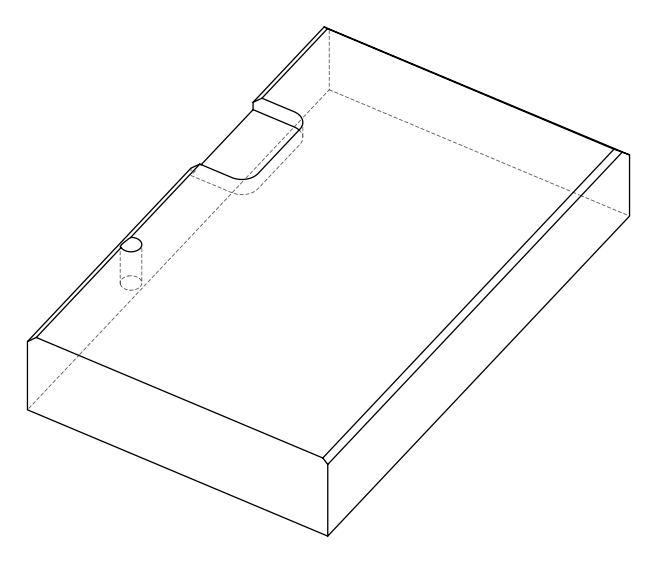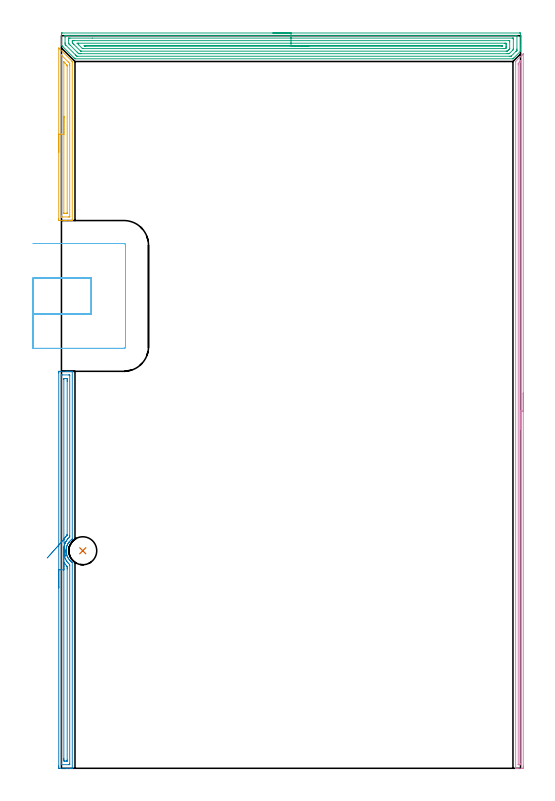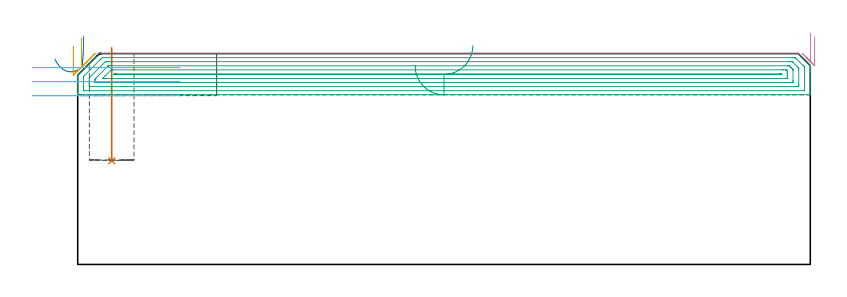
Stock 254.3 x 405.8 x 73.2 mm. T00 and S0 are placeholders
(PLAN: 6 operations, 2 tool changes, 28.9 min)
(1 INDEXABLE_INSERT_DRILL_BLIND_HOLE_FROM_SOLID | STEP1POCKET | NXT0302_002 | 0.16 min | 6972 mm3)
(2 AREA_MILL | FG_CHAMFER_SURFACE | UGT0205_001 | 5.55 min | 6275 mm3)
(3 AREA_MILL_1 | FG_CHAMFER_SURFACE_1 | UGT0205_001 | 12.25 min | 25998 mm3)
(4 AREA_MILL_2 | FG_CHAMFER_SURFACE_2 | UGT0205_001 | 6.47 min | 3467 mm3)
(5 AREA_MILL_3 | FG_CHAMFER_SURFACE_3 | UGT0205_001 | 2.42 min | 2679 mm3)
(6 MILL_SLOT | SLOT_PARTIAL_RECTANGULAR | UGT0201_109 | Follow Part, ap 6.35, ae 75% | 2.02 min | 57351 mm3)
(TOOL NXT0302_002 | Index. Insert Drill 15.5mm [880-D1550L20-05] | D15.5 PA176 FL78 Z2)
(TOOL UGT0205_001 | Chamfer Mill 20 x 3 x 45 deg. | D20 FL50 Z2)
(TOOL UGT0201_109 | End Mill 25.4 mm | D25.4 FL25 Z2)
(OP 1 INDEXABLE_INSERT_DRILL_BLIND_HOLE_FROM_SOLID)
G17 G21 G94 G90
T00 M6
G54
G17 G0 G90 X11.8 Y120.5 S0 M3
G43 Z83.2 H1
G94 G81 G98 Z36. F250. R75.2
G80
M5
M2
(OP 2 AREA_MILL)
G17 G21 G94 G90
T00 M6
G54
G17 G0 G90 X-1.5 Y99.95 S1061 M3
G43 Z83.2 H0
Z75.7
G94 G1 Y99.988 Z74.828 F250.
Y100.102 Z73.964
Y100.291 Z73.112
Y100.553 Z72.28
Y100.887 Z71.474
Y101.29 Z70.7
Y101.759 Z69.964
Y102.29 Z69.272
Y102.879 Z68.629
Y103.522 Z68.04
Y104.214 Z67.509
Y104.95 Z67.04
Y105.724 Z66.637
Y106.53 Z66.303
Y107.362 Z66.041
Y108.214 Z65.852
Y109.078 Z65.738
Y109.95 Z65.7
Y219.021
X-1.498 Y219.293 Z65.702
X-1.491 Y219.893 Z65.706
X-1.482 Y219.897 Z65.715
X-0.878 Y219.9 Z66.319
X2.697 Z69.891
X3.268 Z70.465
X3.59 Z70.787
X4.162 Z71.358
X4.484 Z71.679
X5.129 Z72.329
X5.551 Z72.75
X5.939 Y219.893 Z73.131
X6.005 Y219.89 Z73.195
X6. Y219.743 Z73.2
Y127.356
X5.994 Y126.946 Z73.192
X5.908 Y126.881 Z73.107
X5.825 Y126.82 Z73.023
X5.65 Y126.692 Z72.849
X5.489 Y126.567 Z72.689
X5.338 Y126.449 Z72.538
X5.082 Y126.222 Z72.281
X4.75 Y125.897 Z71.949
X4.432 Y125.558 Z71.631
X4.252 Y125.338 Z71.452
X4.194 Y125.268 Z71.393
X4.161 Y125.223 Z71.361
X3.977 Y124.971 Z71.176
X3.888 Y124.838 Z71.084
X3.771 Y124.666 Z70.969
X3.53 Y124.254 Z70.727
X3.519 Y124.232 Z70.715
X3.306 Y123.834 Z70.506
X3.279 Y123.774 Z70.479
X3.268 Y123.749 Z70.468
X3.1 Y123.339 Z70.297
X3.097 Y123.33 Z70.294
X2.934 Y122.882 Z70.131
X2.804 Y122.438 Z70.003
X2.703 Y121.99 Z69.901
X2.629 Y121.545 Z69.829
X2.582 Y121.098 Z69.78
X2.578 Y121.009 Z69.776
X2.565 Y120.737 Z69.76
X2.561 Y120.652 Z69.757
X2.563 Y120.456 Z69.755
X2.564 Y120.354 Z69.758
X2.567 Y120.215 Z69.756
Y120.206
X2.593 Y119.76 Z69.791
X2.648 Y119.322 Z69.846
X2.649 Y119.315 Z69.847
X2.733 Y118.867 Z69.931
X2.844 Y118.423 Z70.039
X2.894 Y118.26 Z70.092
X2.92 Y118.175 Z70.119
X2.982 Y117.983 Z70.178
X2.985 Y117.975 Z70.18
X3.146 Y117.531 Z70.346
X3.224 Y117.348 Z70.423
X3.293 Y117.199 Z70.491
X3.307 Y117.168 Z70.505
X3.349 Y117.091 Z70.545
X3.572 Y116.672 Z70.772
X3.59 Y116.639 Z70.79
X3.873 Y116.188 Z71.072
X4.179 Y115.747 Z71.379
X4.584 Y115.284 Z71.783
X4.716 Y115.146 Z71.916
X4.931 Y114.922 Z72.127
X4.993 Y114.855 Z72.192
X5.06 Y114.795 Z72.259
X5.083 Y114.775 Z72.281
X5.378 Y114.532 Z72.575
X5.519 Y114.414 Z72.718
X5.837 Y114.174 Z73.037
X5.953 Y114.085 Z73.149
X6.003 Y114.039 Z73.196
X6. Y113.969 Z73.2
Y0.161
X5.997 Y0.009 Z73.188
X5.975 Y0.005 Z73.166
X5.937 Y0.002 Z73.129
X5.551 Y0. Z72.75
X5.129 Z72.329
X4.484 Z71.679
X3.268 Z70.465
X2.697 Z69.891
X-1.132 Y0.001 Z66.065
X-1.482 Y0.004 Z65.715
X-1.491 Y0.007 Z65.706
X-1.497 Y0.607 Z65.703
X-1.5 Y1.229 Z65.7
Y109.95
X-0.086 Z67.114
X-0.085 Y217.507 Z67.115
Y217.608
X-0.082 Y217.71 Z67.118
X-0.076 Y217.89 Z67.124
X0.016 Y217.892 Z67.216
X0.518 Y217.899 Z67.718
X4.092 Y217.9 Z71.292
X4.484 Y217.896 Z71.684
X4.54 Y217.894 Z71.74
X4.569 Y217.891 Z71.769
X4.579 Y217.811 Z71.779
X4.583 Y217.609 Z71.783
X4.585 Y217.507 Z71.785
Y129.04
X4.581 Y128.248 Z71.781
X4.579 Y128.153 Z71.779
X4.484 Y128.058 Z71.684
X4.129 Y127.71 Z71.329
X3.772 Y127.356 Z70.972
X3.684 Y127.262 Z70.884
X3.59 Y127.155 Z70.79
X3.276 Y126.777 Z70.476
X3.041 Y126.463 Z70.241
X2.9 Y126.26 Z70.1
X2.697 Y125.954 Z69.897
X2.552 Y125.715 Z69.752
X2.47 Y125.57 Z69.67
X2.238 Y125.136 Z69.438
X2.142 Y124.952 Z69.342
X2.017 Y124.678 Z69.217
X1.979 Y124.59 Z69.179
X1.954 Y124.527 Z69.154
X1.803 Y124.144 Z69.003
X1.709 Y123.879 Z68.909
X1.678 Y123.785 Z68.878
X1.502 Y123.194 Z68.702
X1.429 Y122.893 Z68.629
X1.336 Y122.467 Z68.536
X1.259 Y122. Z68.459
X1.221 Y121.689 Z68.421
X1.169 Y121.107 Z68.369
X1.159 Y120.992 Z68.359
X1.154 Y120.902 Z68.354
X1.153 Y120.864 Z68.353
X1.155 Y120.215 Z68.355
X1.165 Y119.96 Z68.365
X1.218 Y119.322 Z68.418
X1.236 Y119.159 Z68.436
X1.262 Y118.97 Z68.462
X1.358 Y118.43 Z68.558
X1.493 Y117.847 Z68.693
X1.58 Y117.537 Z68.78
X1.803 Y116.86 Z69.003
X1.886 Y116.644 Z69.086
X2.129 Y116.077 Z69.329
X2.299 Y115.752 Z69.499
X2.438 Y115.494 Z69.638
X2.697 Y115.058 Z69.897
X2.823 Y114.859 Z70.023
X3.083 Y114.473 Z70.283
X3.494 Y113.967 Z70.694
X3.59 Y113.857 Z70.79
X3.967 Y113.454 Z71.167
X4.348 Y113.074 Z71.548
X4.484 Y112.949 Z71.684
X4.576 Y112.865 Z71.776
X4.582 Y112.486 Z71.782
X4.585 Y112.283 Z71.785
Y2.393
Y2.292
X4.582 Y2.19 Z71.782
X4.576 Y2.01 Z71.776
X4.484 Y2.008 Z71.684
X3.982 Y2.001 Z71.182
X0.016 Z67.216
X-0.04 Y2.002 Z67.16
X-0.074 Y2.006 Z67.126
X-0.078 Y2.008 Z67.122
X-0.081 Y2.031 Z67.119
X-0.083 Y2.088 Z67.117
X-0.086 Y2.494 Z67.114
Y109.95
X1.328 Z68.528
X1.329 Y113.967 Z68.529
X1.331 Y114.111 Z68.531
X1.333 Y114.162 Z68.533
X1.336 Y114.208 Z68.536
X1.387 Y114.131 Z68.587
X1.492 Y113.967 Z68.692
X1.803 Y113.477 Z69.003
X2.081 Y113.074 Z69.281
X2.697 Y112.311 Z69.897
X2.805 Y112.182 Z70.005
X2.894 Y112.08 Z70.094
X3.039 Y111.914 Z70.239
X3.165 Y111.762 Z70.365
X3.167 Y111.712 Z70.367
X3.17 Y111.289 Z70.37
X3.171 Y110.815 Z70.371
Y110.396
Y4.597
X3.169 Y4.178 Z70.369
X3.167 Y4.06 Z70.367
X3.165 Y4.01 Z70.365
X3.053 Y4.006 Z70.253
X2.874 Y4.001 Z70.074
X2.697 Y4. Z69.897
X1.98 Y4.001 Z69.18
X1.803 Y4.004 Z69.003
X1.625 Y4.01 Z68.825
X1.335 Y4.029 Z68.535
X1.333 Y4.178 Z68.533
X1.33 Y4.651 Z68.53
X1.329 Y5.07 Z68.529
X1.328 Y5.545 Z68.528
Y109.95
Y110.822 Z68.567
Y111.687 Z68.68
Y112.538 Z68.869
Y113.37 Z69.132
Y114.176 Z69.465
Y114.95 Z69.868
Y115.686 Z70.337
Y116.378 Z70.868
Y117.021 Z71.457
Y117.61 Z72.101
Y118.142 Z72.793
Y118.61 Z73.528
Y119.013 Z74.302
Y119.347 Z75.108
Y119.609 Z75.94
Y119.798 Z76.792
Y119.912 Z77.657
Y119.95 Z78.528
G0 X2.01 Y117.585 Z79.237
G1 X2.012 Y117.56 Z78.365
X2.008 Y117.61 Z77.494
X1.999 Y117.736 Z76.63
X1.984 Y117.936 Z75.782
X1.964 Y118.21 Z74.953
X1.939 Y118.554 Z74.152
X1.909 Y118.967 Z73.384
X1.874 Y119.445 Z72.655
X1.834 Y119.984 Z71.971
X1.79 Y120.581 Z71.336
X1.743 Y121.231 Z70.756
X1.692 Y121.929 Z70.235
X1.637 Y122.669 Z69.777
X1.58 Y123.447 Z69.385
X1.521 Y124.255 Z69.063
X1.46 Y125.089 Z68.812
X1.398 Y125.941 Z68.636
X1.334 Y126.805 Z68.534
X1.331 Y126.845 Z68.531
X1.33 Y126.875 Z68.53
X1.329 Y126.937 Z68.529
X1.328 Y127.356 Z68.528
X1.329 Y215.303 Z68.529
X1.331 Y215.722 Z68.531
X1.333 Y215.84 Z68.533
X1.335 Y215.89 Z68.535
X1.447 Y215.894 Z68.647
X1.626 Y215.899 Z68.826
X1.803 Y215.9 Z69.003
X2.52 Y215.899 Z69.72
X2.697 Y215.896 Z69.897
X2.875 Y215.89 Z70.075
X3.165 Y215.871 Z70.365
X3.167 Y215.722 Z70.367
X3.17 Y215.249 Z70.37
X3.171 Y214.83 Z70.371
Y214.356
Y129.56
X3.17 Y129.35 Z70.37
X3.167 Y129.246 Z70.367
X3.165 Y129.224 Z70.365
X3.15 Y129.202 Z70.35
X3.099 Y129.141 Z70.299
X2.906 Y128.932 Z70.106
X2.697 Y128.703 Z69.897
X2.488 Y128.457 Z69.688
X2.318 Y128.248 Z69.518
X2.099 Y127.953 Z69.299
X1.803 Y127.538 Z69.003
X1.729 Y127.429 Z68.929
X1.682 Y127.356 Z68.882
X1.482 Y127.03 Z68.682
X1.388 Y126.878 Z68.588
X1.354 Y126.828 Z68.554
X1.334 Y126.805 Z68.534
X0.837 Y126.248 Z68.083
X0.316 Y125.664 Z67.698
X-0.226 Y125.057 Z67.383
X-0.784 Y124.432 Z67.14
X-1.354 Y123.793 Z66.971
X-1.932 Y123.146 Z66.878
X-2.513 Y122.496 Z66.86
X-3.092 Y121.847 Z66.918
X-3.667 Y121.203 Z67.052
X-4.231 Y120.572 Z67.261
X-4.781 Y119.956 Z67.543
X-5.312 Y119.36 Z67.895
X-5.821 Y118.79 Z68.316
X-6.304 Y118.25 Z68.802
X-6.756 Y117.743 Z69.349
X-7.175 Y117.273 Z69.953
X-7.558 Y116.845 Z70.61
X-7.9 Y116.461 Z71.314
G0 Z83.2
M5
M2
(OP 3 AREA_MILL_1)
G17 G21 G94 G90
T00 M6
G54
G17 G0 G90 X117.15 Y407.3 S1061 M3
G43 Z83.2 H0
Z68.9
G94 G1 X117.188 Z68.029 F250.
X117.302 Z67.164
X117.491 Z66.312
X117.753 Z65.48
X118.087 Z64.674
X118.49 Z63.9
X118.958 Z63.164
X119.49 Z62.472
X120.079 Z61.829
X120.722 Z61.24
X121.414 Z60.709
X122.15 Z60.24
X122.924 Z59.837
X123.73 Z59.503
X124.562 Z59.241
X125.414 Z59.052
X126.278 Z58.938
X127.15 Z58.9
X253.671
X254.056 Y407.296 Z58.903
X254.29 Y407.292 Z58.906
X254.3 Y407.054 Z59.144
Y400.593 Z65.602
Y399.182 Z67.014
Y398.822 Z67.374
Y398.101 Z68.099
Y397.771 Z68.428
X254.299 Y397.464 Z68.731
X254.29 Y397.19 Z69.007
X254.237 Y397.136 Z69.062
X254.151 Y397.051 Z69.148
X250.541 Y393.441 Z72.758
X250.101 Y393.001 Z73.198
X250.094 Y393. Z73.2
X7.782
X7.496 Y393.006 Z73.191
X7.386 Y393.113 Z73.085
X6.991 Y393.508 Z72.691
X0.791 Y399.707 Z66.489
X0.405 Y400.095 Z66.105
X0.292 Y400.208 Z65.992
X0.033 Y400.471 Z65.728
X0.003 Y400.507 Z65.689
X0. Y400.69 Z65.508
Y401.478 Z64.716
Y402.724 Z63.473
Y403.249 Z62.945
Y406.529 Z59.668
X0.003 Y406.791 Z59.405
X0.009 Y407.291 Z58.906
X0.121 Y407.294 Z58.904
X0.629 Y407.3 Z58.9
X127.15
Y405.886 Z60.314
X251.904 Y405.885 Z60.315
X252.29 Y405.871 Z60.329
X252.294 Y405.753 Z60.447
X252.299 Y405.493 Z60.707
Y398.409 Z67.791
X252.294 Y397.936 Z68.264
X252.29 Y397.73 Z68.47
X252.277 Y397.638 Z68.562
X252.232 Y397.59 Z68.61
X251.883 Y397.232 Z68.968
X251.791 Y397.141 Z69.059
X249.2 Y394.551 Z71.649
X249.119 Y394.475 Z71.725
X249.063 Y394.424 Z71.776
X248.961 Y394.421 Z71.779
X248.743 Y394.417 Z71.783
X248.306 Y394.414 Z71.786
X8.655 Y394.415 Z71.785
X8.552 Y394.421 Z71.779
X8.138 Y394.82 Z71.38
X7.898 Y395.053 Z71.147
X7.782 Y395.167 Z71.033
X2.417 Y400.534 Z65.666
X2.363 Y400.593 Z65.607
X2.01 Y400.996 Z65.204
X2.004 Y401.478 Z64.722
X2.001 Y401.891 Z64.309
X2. Y405.02 Z61.18
X2.002 Y405.432 Z60.768
X2.01 Y405.846 Z60.354
X2.017 Y405.88 Z60.32
X2.036 Y405.882 Z60.318
X2.09 Y405.884 Z60.316
X2.199 Y405.885 Z60.315
X2.417 Y405.886 Z60.314
X127.15
Y404.471 Z61.729
X249.755
X250.094 Y404.469 Z61.731
X250.207 Y404.467 Z61.733
X250.288 Y404.465 Z61.735
X250.293 Y404.338 Z61.862
X250.297 Y404.135 Z62.065
X250.3 Y403.932 Z62.268
X250.299 Y398.619 Z67.581
X250.294 Y398.277 Z67.923
X250.29 Y398.109 Z68.091
X250.135 Y397.936 Z68.264
X250.116 Y397.915 Z68.285
X248.306 Y396.106 Z70.094
X248.024 Y395.835 Z70.365
X247.749 Y395.832 Z70.368
X247.412 Y395.83 Z70.37
X246.858 Y395.829 Z70.371
X10.804
X10.465
X9.907 Y395.832 Z70.368
X9.571 Y395.836 Z70.364
X9.238 Y396.165 Z70.035
X8.676 Y396.723 Z69.477
X4.807 Y400.593 Z65.607
X4.206 Y401.198 Z65.002
X4.071 Y401.34 Z64.86
X4.01 Y401.412 Z64.788
X4.007 Y401.478 Z64.722
X4.002 Y401.68 Z64.52
X4. Y403.249 Z62.951
X4.001 Y404.135 Z62.065
Y404.337 Z61.863
X4.005 Y404.406 Z61.794
X4.01 Y404.456 Z61.744
X4.038 Y404.464 Z61.736
X4.206 Y404.467 Z61.733
X4.761 Y404.471 Z61.729
X17.044
X127.15
Y403.057 Z63.143
X247.606
X248.179 Y403.056 Z63.144
X248.238 Y403.054 Z63.146
X248.278 Y403.051 Z63.149
X248.29 Y403.045 Z63.155
X248.292 Y403.022 Z63.178
X248.297 Y402.805 Z63.395
X248.3 Y402.37 Z63.83
Y398.828 Z67.372
X248.292 Y398.602 Z67.598
X248.289 Y398.549 Z67.651
X248.253 Y398.51 Z67.69
X248.186 Y398.438 Z67.762
X247.995 Y398.244 Z67.956
X247.688 Y397.936 Z68.264
X247.412 Y397.661 Z68.539
X247.103 Y397.356 Z68.844
X247.016 Y397.274 Z68.926
X246.992 Y397.252 Z68.948
X246.954 Y397.249 Z68.951
X246.868 Y397.246 Z68.954
X246.518 Y397.243 Z68.957
X246.324
X11.164 Y397.244 Z68.956
X10.815 Y397.247 Z68.953
X10.642 Y397.25 Z68.95
X10.6 Y397.261 Z68.939
X10.549 Y397.307 Z68.893
X10.465 Y397.386 Z68.814
X6.888 Y400.961 Z65.239
X6.372 Y401.478 Z64.722
X6.204 Y401.651 Z64.549
X6.073 Y401.788 Z64.412
X6.01 Y401.865 Z64.335
X6.008 Y401.918 Z64.282
X6. Y402.358 Z63.842
X6.004 Y402.803 Z63.397
X6.008 Y403.023 Z63.177
X6.01 Y403.046 Z63.154
X6.029 Y403.05 Z63.15
X6.088 Y403.054 Z63.146
X6.189 Y403.056 Z63.144
X6.888 Y403.057 Z63.143
X7.082
X127.15
Y401.643 Z64.557
X245.624 Y401.642 Z64.558
X245.79 Y401.641 Z64.559
X246.122 Y401.636 Z64.564
X246.29 Y401.626 Z64.574
X246.294 Y401.574 Z64.626
X246.296 Y401.478 Z64.722
X246.3 Y400.809 Z65.391
Y400.593 Z65.607
Y399.923 Z66.277
X246.298 Y399.707 Z66.493
X246.291 Y399.046 Z67.154
X246.282 Y398.992 Z67.208
X246.248 Y398.955 Z67.245
X246.116 Y398.822 Z67.378
X245.951 Y398.664 Z67.536
X245.787 Y398.66 Z67.54
X245.624 Y398.658 Z67.542
X244.896 Y398.657 Z67.543
X244.729
X12.253
X12.087 Y398.658 Z67.542
X11.754 Y398.662 Z67.538
X11.663 Y398.664 Z67.536
X11.628 Y398.682 Z67.518
X11.577 Y398.728 Z67.472
X11.478 Y398.822 Z67.378
X9.571 Y400.728 Z65.472
X8.822 Y401.478 Z64.722
X8.676 Y401.627 Z64.573
Y401.639 Z64.561
X9.404 Y401.643 Z64.557
X9.571
X127.15
Y400.229 Z65.971
X243.676 Y400.228 Z65.972
X243.835 Y400.227 Z65.973
X244.21 Y400.222 Z65.978
X244.29 Y400.216 Z65.984
X244.297 Y400.136 Z66.064
X244.292 Y400.091 Z66.109
X244.288 Y400.077 Z66.123
X244.283 Y400.075 Z66.125
X244.258 Y400.073 Z66.127
X244.155 Y400.071 Z66.129
X243.835
X13.515
X13.147 Y400.073 Z66.127
X12.775 Y400.076 Z66.124
X12.704 Y400.078 Z66.122
X12.656 Y400.104 Z66.096
X12.606 Y400.154 Z66.046
X12.557 Y400.222 Z65.978
X12.625 Y400.224 Z65.976
X12.988 Y400.228 Z65.972
X13.147 Y400.229 Z65.971
X127.15
X128.022 Z66.009
X128.886 Z66.123
X129.738 Z66.312
X130.57 Z66.574
X131.376 Z66.908
X132.15 Z67.311
X132.886 Z67.78
X133.578 Z68.311
X134.221 Z68.9
X134.81 Z69.543
X135.342 Z70.235
X135.81 Z70.971
X136.213 Z71.745
X136.547 Z72.551
X136.809 Z73.383
X136.998 Z74.235
X137.112 Z75.1
X137.15 Z75.971
G0 Z83.2
M5
M2
(OP 4 AREA_MILL_2)
G17 G21 G94 G90
T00 M6
G54
G17 G0 G90 X255.8 Y207.85 S1061 M3
G43 Z83.2 H0
Z79.
G94 G1 Y207.812 Z78.128 F250.
Y207.698 Z77.264
Y207.509 Z76.412
Y207.247 Z75.58
Y206.913 Z74.774
Y206.51 Z74.
Y206.041 Z73.264
Y205.51 Z72.572
Y204.921 Z71.929
Y204.278 Z71.34
Y203.586 Z70.809
Y202.85 Z70.34
Y202.076 Z69.937
Y201.27 Z69.603
Y200.438 Z69.341
Y199.586 Z69.152
Y198.722 Z69.038
Y197.85 Z69.
Y1.168
X255.799 Y0.633 Z69.001
X255.796 Y0.277 Z69.002
X255.792 Y0.01 Z69.004
X255.449 Y0. Z69.347
X252.826 Z71.969
X251.891 Z72.908
X251.743 Y0.003 Z73.049
X251.602 Y0.01 Z73.189
X251.6 Y0.186 Z73.2
Y391.49
X251.602 Y391.498 Z73.197
X251.604 Y391.504 Z73.195
X254.137 Y394.039 Z70.659
X254.272 Y394.173 Z70.526
X254.436 Y394.337 Z70.361
X254.574 Y394.476 Z70.221
X254.719 Y394.62 Z70.079
X254.864 Y394.765 Z69.934
X255.011 Y394.914 Z69.784
X255.558 Y395.458 Z69.241
X255.767 Y395.663 Z69.031
X255.794 Y395.683 Z69.004
X255.799 Y395.663 Z68.999
X255.8 Y197.85 Z69.
X254.386 Z70.414
X254.385 Y2.422 Z70.415
X254.383 Y2.071 Z70.417
X254.381 Y2.028 Z70.419
X254.38 Y2.014 Z70.42
X254.359 Y2.01 Z70.441
X254.249 Y2.004 Z70.551
X254.112 Y2.001 Z70.688
X253.7 Y2. Z71.1
X253.237 Z71.563
X253.068 Y2.003 Z71.732
X253.032 Y2.007 Z71.768
X253.021 Y2.01 Z71.779
X253.019 Y2.022 Z71.781
X253.016 Y2.062 Z71.784
X253.015 Y2.228 Z71.785
Y389.701
X253.019 Y390.397 Z71.781
X253.021 Y390.446 Z71.779
X253.042 Y390.48 Z71.758
X253.149 Y390.595 Z71.651
X253.868 Y391.318 Z70.932
X254.039 Y391.489 Z70.761
X254.15 Y391.598 Z70.65
X254.315 Y391.755 Z70.485
X254.379 Y391.814 Z70.421
X254.382 Y391.686 Z70.418
X254.385 Y391.489 Z70.415
Y391.306
X254.386 Y197.85 Z70.414
Y196.978 Z70.452
Y196.113 Z70.566
Y195.262 Z70.755
Y194.43 Z71.017
Y193.624 Z71.351
Y192.85 Z71.754
Y192.114 Z72.223
Y191.422 Z72.754
Y190.779 Z73.343
Y190.19 Z73.986
Y189.658 Z74.679
Y189.19 Z75.414
Y188.787 Z76.188
Y188.453 Z76.994
Y188.191 Z77.826
Y188.002 Z78.678
Y187.888 Z79.543
Y187.85 Z80.414
G0 Z83.2
M5
M2
(OP 5 AREA_MILL_3)
G17 G21 G94 G90
T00 M6
G54
G17 G0 G90 X-1.5 Y341.2 S1061 M3
G43 Z83.2 H0
Z75.7
G94 G1 Y341.238 Z74.828 F250.
Y341.352 Z73.964
Y341.541 Z73.112
Y341.803 Z72.28
Y342.137 Z71.474
Y342.54 Z70.7
Y343.009 Z69.964
Y343.54 Z69.272
Y344.129 Z68.629
Y344.772 Z68.04
Y345.464 Z67.508
Y346.2 Z67.04
Y346.974 Z66.637
Y347.78 Z66.303
Y348.612 Z66.041
Y349.464 Z65.852
Y350.329 Z65.738
Y351.2 Z65.7
Y398.772
X-1.496 Y398.942 Z65.704
X-1.492 Y398.988 Z65.706
X-1.325 Y398.825 Z65.872
X-1.213 Y398.714 Z65.985
X-0.993 Y398.493 Z66.207
X5.863 Y391.636 Z73.063
X5.998 Y391.494 Z73.187
X6. Y391.29 Z73.2
Y303.538
X5.997 Y303.41 Z73.188
X5.948 Y303.407 Z73.14
X5.614 Y303.4 Z72.813
X5.038 Z72.237
X4.484 Z71.679
X2.42 Z69.617
X1.803 Z68.998
X-1.132 Y303.401 Z66.065
X-1.46 Y303.403 Z65.737
X-1.491 Y303.407 Z65.705
X-1.497 Y303.983 Z65.703
X-1.5 Y304.604 Z65.7
Y351.2
X-0.086 Z67.114
X-0.085 Y394.853 Z67.115
Y394.953
X-0.082 Y395.055 Z67.118
X-0.079 Y395.108 Z67.121
X-0.048 Y395.087 Z67.152
X0.016 Y395.028 Z67.216
X0.196 Y394.853 Z67.396
X3.76 Y391.29 Z70.96
X4.484 Y390.558 Z71.684
X4.562 Y390.476 Z71.762
X4.579 Y390.399 Z71.779
X4.581 Y390.302 Z71.781
X4.585 Y389.508 Z71.785
X4.586 Y389.407 Z71.786
X4.585 Y305.765 Z71.785
X4.584 Y305.666 Z71.784
X4.579 Y305.563 Z71.779
X4.569 Y305.41 Z71.769
X4.484 Y305.408 Z71.684
X3.956 Y305.401 Z71.156
X0.382 Y305.4 Z67.582
X0.016 Y305.401 Z67.216
X-0.036 Y305.404 Z67.164
X-0.067 Y305.408 Z67.133
X-0.079 Y305.411 Z67.121
X-0.081 Y305.462 Z67.119
X-0.085 Y305.664 Z67.115
X-0.086 Y305.765 Z67.114
Y305.866
Y351.2
X1.328 Z68.528
X1.329 Y391.03 Z68.529
X1.33 Y391.156 Z68.53
X1.333 Y391.239 Z68.533
X1.334 Y391.25 Z68.534
X1.345 Y391.244 Z68.545
X1.399 Y391.194 Z68.599
X1.803 Y390.796 Z69.003
X2.202 Y390.399 Z69.402
X2.697 Y389.903 Z69.897
X3.089 Y389.508 Z70.289
X3.145 Y389.444 Z70.345
X3.165 Y389.415 Z70.365
X3.166 Y389.389 Z70.366
X3.169 Y389.271 Z70.369
X3.171 Y389.035 Z70.371
Y307.965
X3.167 Y307.547 Z70.367
X3.165 Y307.43 Z70.365
X3.162 Y307.41 Z70.362
X3.09 Y307.406 Z70.29
X2.992 Y307.402 Z70.192
X2.844 Y307.4 Z70.044
X2.697 Z69.897
X1.951 Z69.151
X1.803 Z69.003
X1.656 Y307.402 Z68.856
X1.362 Y307.409 Z68.562
X1.334 Y307.412 Z68.534
X1.332 Y307.416 Z68.532
X1.33 Y307.438 Z68.53
X1.329 Y307.479 Z68.529
Y307.547
X1.328 Y351.2 Z68.528
Y352.072 Z68.567
Y352.937 Z68.68
Y353.788 Z68.869
Y354.62 Z69.132
Y355.426 Z69.465
Y356.2 Z69.868
Y356.936 Z70.337
Y357.628 Z70.868
Y358.271 Z71.457
Y358.861 Z72.101
Y359.392 Z72.793
Y359.86 Z73.528
Y360.263 Z74.302
Y360.597 Z75.108
Y360.859 Z75.94
Y361.048 Z76.792
Y361.162 Z77.657
Y361.2 Z78.528
G0 Z83.2
M5
M2
(OP 6 MILL_SLOT)
G17 G21 G94 G90
T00 M6
G54
G17 G0 G90 X-15.7 Y251.65 S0 M3
G43 Z83.201 H0
Z68.334
G94 G1 X-12.7 F250.
X16.45 F500.
Y271.65
X-12.7
X-15.7 F250.
Y232.6
X-12.7
X34.6 F500.
G3 X35.5 Y233.5 R0.9
G1 Y289.8
G3 X34.6 Y290.7 R0.9
G1 X-12.7
X-15.7 F250.
G0 Y251.65 Z63.467
G1 X-12.7
X16.45 F500.
Y271.65
X-12.7
X-15.7 F250.
Y232.6
X-12.7
X34.6 F500.
G3 X35.5 Y233.5 R0.9
G1 Y289.8
G3 X34.6 Y290.7 R0.9
G1 X-12.7
X-15.7 F250.
G0 Y251.65 Z58.6
G1 X-12.7
X16.45 F500.
Y271.65
X-12.7
X-15.7 F250.
Y232.6
X-12.7
X34.6 F500.
G3 X35.5 Y233.5 R0.9
G1 Y289.8
G3 X34.6 Y290.7 R0.9
G1 X-12.7
X-15.7 F250.
G0 Z83.201
M5
M2
